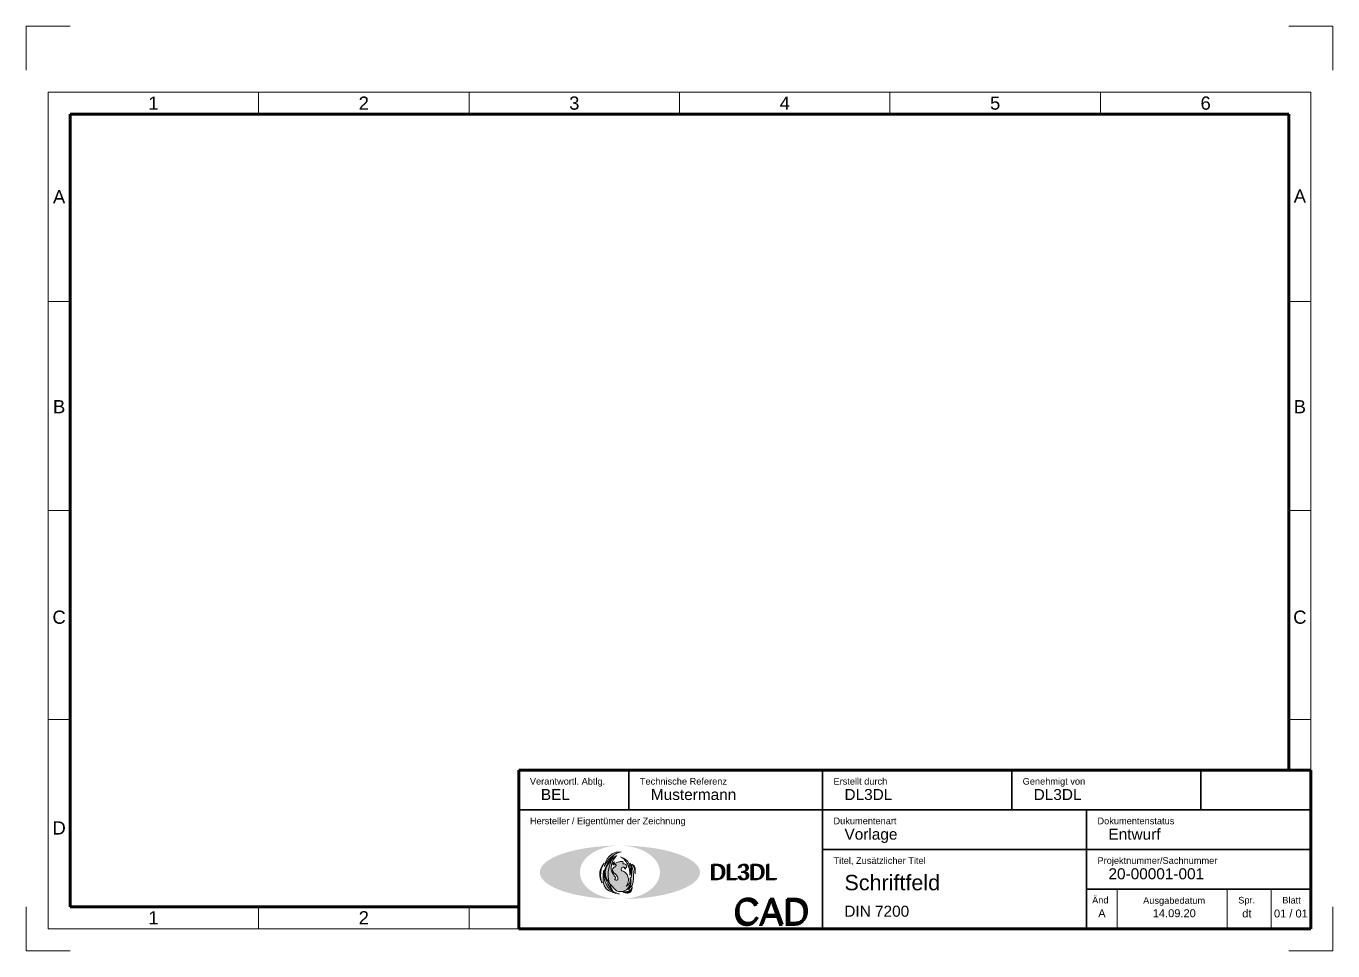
# Model space of a CAD drawing. Header units: millimetres. Extents: x 633 to 4785, y -1154 to 2521.
# Drawn here: x 1342.4 to 1639.4, y -1153.7 to -943.7 of the extents above; entities that cross this region are included whole.
import ezdxf
from ezdxf.enums import TextEntityAlignment as Align

# ---------------------------------------------------------------- set-up
doc = ezdxf.new("R2010")
doc.units = ezdxf.units.MM
doc.header["$LTSCALE"] = 5
doc.linetypes.add('AUSGEZOGEN', pattern=[0])
for name, color, linetype, lineweight, true_color in [('_Blattschnitt', 1, 'Continuous', 5, 0xff0000), ('_PK_0.18mm', 4, 'Continuous', 18, 0x00ffff), ('_PK_0.35mm', 4, 'Continuous', 35, 0x00ffff), ('_PK_0.70mm', 30, 'Continuous', 70, 0xff7f00), ('_PK_Text_ausgefüllt', 3, 'Continuous', 5, 0x00ff00), ('_PK_Text_Vorgabe', 1, 'Continuous', 5, 0xff0000), ('_Raster_0.18mm', 94, 'Continuous', 18, 0x008000), ('_Raster_1.00mm', 5, 'Continuous', 100, 0x0000ff), ('_Raster_Einteilung', 7, 'Continuous', 18, 0x000000), ('_Raster_txt', 7, 'Continuous', 5, 0x000000), ('pfoenix', 5, 'Continuous', 5, 0x0000ff)]:
    doc.layers.add(name, color=color, linetype=linetype, lineweight=lineweight, true_color=true_color)
for name, color, linetype, true_color in [('Logo', 5, 'Continuous', 0x0000ff), ('Logo Text', 1, 'Continuous', 0xff0000), ('Logo_a', 1, 'Continuous', 0xff0000), ('Logo_b', 30, 'Continuous', 0xff7f00), ('Logo_c', 12, 'Continuous', 0xaa0000)]:
    doc.layers.add(name, color=color, linetype=linetype, true_color=true_color)
doc.styles.add('textstyle1003', font='')
doc.styles.add('textstyle1017', font='')
doc.styles.add('textstyle1027', font='')
doc.styles.add('textstyle1040', font='')
doc.styles.add('textstyle1050', font='')
doc.styles.add('textstyle1060', font='')
doc.styles.add('textstyle1070', font='')
doc.styles.add('textstyle1080', font='')
doc.styles.add('textstyle1090', font='')
doc.styles.add('textstyle364', font='')
doc.styles.add('textstyle367', font='')
doc.styles.add('textstyle370', font='')
doc.styles.add('textstyle373', font='')
doc.styles.add('textstyle376', font='')
doc.styles.add('textstyle379', font='')
doc.styles.add('textstyle425', font='')
doc.styles.add('textstyle428', font='')
doc.styles.add('textstyle431', font='')
doc.styles.add('textstyle434', font='')
doc.styles.add('textstyle438', font='')
doc.styles.add('textstyle441', font='')
doc.styles.add('textstyle444', font='')
doc.styles.add('textstyle447', font='')
doc.styles.add('textstyle450', font='')
doc.styles.add('textstyle651', font='')
doc.styles.add('textstyle661', font='')
doc.styles.add('textstyle777', font='')
doc.styles.add('textstyle789', font='')
doc.styles.add('textstyle799', font='')
doc.styles.add('textstyle811', font='')
doc.styles.add('textstyle822', font='')
doc.styles.add('textstyle835', font='')
doc.styles.add('textstyle855', font='')
doc.styles.add('textstyle867', font='')
doc.styles.add('textstyle879', font='')
doc.styles.add('textstyle885', font='')
doc.styles.add('textstyle895', font='')
doc.styles.add('textstyle905', font='')
doc.styles.add('textstyle915', font='')
doc.styles.add('textstyle925', font='')
doc.styles.add('textstyle935', font='')
doc.styles.add('textstyle949', font='')
doc.styles.add('textstyle969', font='')
doc.styles.add('textstyle982', font='')
doc.styles.add('textstyle993', font='')
doc.styles.get('textstyle1003').set_extended_font_data('Arial')
doc.styles.get('textstyle1017').set_extended_font_data('URW Chancery L')
doc.styles.get('textstyle1027').set_extended_font_data('URW Chancery L')
doc.styles.get('textstyle1040').set_extended_font_data('Arial')
doc.styles.get('textstyle1050').set_extended_font_data('Arial')
doc.styles.get('textstyle1060').set_extended_font_data('Arial')
doc.styles.get('textstyle1070').set_extended_font_data('Arial')
doc.styles.get('textstyle1080').set_extended_font_data('Arial')
doc.styles.get('textstyle1090').set_extended_font_data('Arial')
doc.styles.get('textstyle364').set_extended_font_data('Arial')
doc.styles.get('textstyle367').set_extended_font_data('Arial')
doc.styles.get('textstyle370').set_extended_font_data('Arial')
doc.styles.get('textstyle373').set_extended_font_data('Arial')
doc.styles.get('textstyle376').set_extended_font_data('Arial')
doc.styles.get('textstyle379').set_extended_font_data('Arial')
doc.styles.get('textstyle425').set_extended_font_data('Arial')
doc.styles.get('textstyle428').set_extended_font_data('Arial')
doc.styles.get('textstyle431').set_extended_font_data('Arial')
doc.styles.get('textstyle434').set_extended_font_data('Arial')
doc.styles.get('textstyle438').set_extended_font_data('Arial')
doc.styles.get('textstyle441').set_extended_font_data('Arial')
doc.styles.get('textstyle444').set_extended_font_data('Arial')
doc.styles.get('textstyle447').set_extended_font_data('Arial')
doc.styles.get('textstyle450').set_extended_font_data('Arial')
doc.styles.get('textstyle651').set_extended_font_data('URW Chancery L')
doc.styles.get('textstyle661').set_extended_font_data('URW Chancery L')
doc.styles.get('textstyle777').set_extended_font_data('Arial')
doc.styles.get('textstyle789').set_extended_font_data('Arial')
doc.styles.get('textstyle799').set_extended_font_data('Arial')
doc.styles.get('textstyle811').set_extended_font_data('Arial')
doc.styles.get('textstyle822').set_extended_font_data('Arial')
doc.styles.get('textstyle835').set_extended_font_data('Arial')
doc.styles.get('textstyle855').set_extended_font_data('Arial')
doc.styles.get('textstyle867').set_extended_font_data('Arial')
doc.styles.get('textstyle879').set_extended_font_data('Arial')
doc.styles.get('textstyle885').set_extended_font_data('Arial')
doc.styles.get('textstyle895').set_extended_font_data('Arial')
doc.styles.get('textstyle905').set_extended_font_data('Arial')
doc.styles.get('textstyle915').set_extended_font_data('Arial')
doc.styles.get('textstyle925').set_extended_font_data('Arial')
doc.styles.get('textstyle935').set_extended_font_data('Arial')
doc.styles.get('textstyle949').set_extended_font_data('Arial')
doc.styles.get('textstyle969').set_extended_font_data('Arial')
doc.styles.get('textstyle982').set_extended_font_data('Arial')
doc.styles.get('textstyle993').set_extended_font_data('Arial')

msp = doc.modelspace()

# ---------------------------------------------------------------- hatches: boundary and pattern name
at = {"layer": 'Logo_a'}
h = msp.add_hatch(color=256, dxfattribs=at)
edge = h.paths.add_edge_path()
edge.add_ellipse((1477.34, -1135.89), major_axis=(15.17, 0), ratio=0.4, start_angle=0, end_angle=360)
edge = h.paths.add_edge_path()
edge.add_ellipse((1477.34, -1135.89), major_axis=(12.14, 0), ratio=0.5, start_angle=0, end_angle=360)
at = {"layer": 'Logo_b'}
h = msp.add_hatch(color=256, dxfattribs=at)
edge = h.paths.add_edge_path()
edge.add_ellipse((1477.34, -1135.89), major_axis=(12.14, 0), ratio=0.5, start_angle=0, end_angle=360)
edge = h.paths.add_edge_path()
edge.add_ellipse((1477.34, -1135.89), major_axis=(9.1, 0), ratio=0.666667, start_angle=0, end_angle=360)
at = {"layer": 'Logo_c'}
h = msp.add_hatch(color=256, dxfattribs=at)
edge = h.paths.add_edge_path()
edge.add_ellipse((1477.34, -1135.89), major_axis=(15.17, 0), ratio=0.4, start_angle=0, end_angle=360)
edge = h.paths.add_edge_path()
edge.add_ellipse((1477.34, -1135.89), major_axis=(18.21, 0), ratio=0.333333, start_angle=0, end_angle=360)
at = {"layer": 'pfoenix'}
h = msp.add_hatch(color=256, dxfattribs=at)
edge = h.paths.add_edge_path()
edge.add_spline(control_points=[(1477.64, -1131.2), (1474.85, -1131.88), (1473.83, -1134.55), (1473.83, -1134.55)], knot_values=[0, 0, 0, 0, 1, 1, 1, 1], degree=3, periodic=0)
edge.add_spline(control_points=[(1473.83, -1134.55), (1473.86, -1134.35), (1474.24, -1131.21), (1477.64, -1131.2)], knot_values=[0, 0, 0, 0, 1, 1, 1, 1], degree=3, periodic=0)
h = msp.add_hatch(color=256, dxfattribs=at)
edge = h.paths.add_edge_path()
edge.add_spline(control_points=[(1473.79, -1133.79), (1472.11, -1135.39), (1472.92, -1138.07), (1473.28, -1138.25)], knot_values=[0, 0, 0, 0, 1, 1, 1, 1], degree=3, periodic=0)
edge.add_spline(control_points=[(1473.28, -1138.25), (1473.17, -1138.16), (1472.36, -1135.47), (1473.79, -1133.79)], knot_values=[0, 0, 0, 0, 1, 1, 1, 1], degree=3, periodic=0)
h = msp.add_hatch(color=256, dxfattribs=at)
edge = h.paths.add_edge_path()
edge.add_spline(control_points=[(1476.07, -1136.69), (1476.49, -1136.95), (1476.19, -1137.45), (1476.19, -1137.45), (1476.19, -1137.45), (1476.3, -1137.7), (1476.96, -1137.71), (1476.86, -1137.1), (1476.73, -1136.69), (1476.19, -1136.14), (1475.75, -1135.78), (1475.59, -1135.29), (1475.91, -1134.78), (1476.44, -1134.44), (1476.53, -1134.3), (1476.46, -1134.12), (1476.16, -1134.13), (1475.89, -1134.2), (1475.67, -1134.08), (1475.72, -1133.71), (1476.07, -1133.53), (1476.08, -1133.52), (1476.08, -1133.53), (1475.98, -1133.69), (1475.83, -1133.81), (1475.96, -1133.92), (1476.36, -1133.81), (1476.83, -1133.55), (1477.68, -1133.37), (1477.99, -1133.41), (1478.03, -1133.49), (1478.07, -1133.76), (1477.97, -1133.99), (1478.39, -1133.94), (1478.68, -1134.07), (1478.92, -1134.32), (1478.86, -1134.72), (1478.58, -1135.07), (1478.47, -1135.16), (1478.47, -1135.16), (1478.44, -1134.95), (1478.37, -1134.73), (1478.12, -1134.68), (1477.78, -1134.74), (1477.62, -1135.07), (1477.64, -1135.49), (1477.95, -1135.62), (1478.57, -1135.83), (1478.86, -1136.21)], knot_values=[0, 0, 0, 0, 1, 2, 3, 4, 5, 6, 7, 8, 9, 10, 11, 12, 13, 14, 15, 16, 17, 18, 19, 20, 21, 22, 23, 24, 25, 26, 27, 28, 29, 30, 31, 32, 33, 34, 35, 36, 37, 38, 39, 40, 41, 42, 43, 44, 45, 46, 46, 46, 46], degree=3, periodic=0)
edge.add_spline(control_points=[(1478.86, -1136.21), (1479.14, -1136.7), (1479.34, -1137.39), (1479.23, -1138.05), (1478.99, -1138.65), (1478.77, -1139.02), (1478.77, -1139.02), (1479.49, -1138.58), (1479.69, -1137.84), (1479.68, -1137.28), (1479.61, -1137.12), (1479.82, -1137.5), (1479.85, -1138.17), (1479.71, -1138.59), (1479.13, -1139.67), (1478.52, -1140.07), (1477.83, -1140.26), (1477, -1140.27), (1476.48, -1140.01), (1476.48, -1140.01), (1476.48, -1140.01)], knot_values=[0, 0, 0, 0, 1, 2, 3, 4, 5, 6, 7, 8, 9, 10, 11, 12, 13, 14, 15, 16, 17, 18, 18, 18, 18], degree=3, periodic=0)
edge.add_spline(control_points=[(1476.48, -1140.01), (1476.48, -1140.01), (1476.42, -1140.05), (1472.36, -1135.39), (1476.56, -1132.03)], knot_values=[0, 0, 0, 0, 1, 2, 2, 2, 2], degree=3, periodic=0)
edge.add_spline(control_points=[(1476.56, -1132.03), (1474.72, -1134.43), (1476.07, -1136.69), (1476.07, -1136.69), (1476.07, -1136.69), (1476.07, -1136.69), (1476.07, -1136.69)], knot_values=[0, 0, 0, 0, 1, 2, 3, 4, 4, 4, 4], degree=3, periodic=0)
h = msp.add_hatch(color=256, dxfattribs=at)
edge = h.paths.add_edge_path()
edge.add_spline(control_points=[(1475.94, -1131.96), (1473.86, -1136.01), (1475.8, -1140.23), (1475.79, -1140.25), (1475.79, -1140.25), (1472.78, -1135.95), (1475.94, -1131.96), (1475.94, -1131.96), (1475.94, -1131.96)], knot_values=[0, 0, 0, 0, 1, 2, 3, 4, 5, 6, 6, 6, 6], degree=3, periodic=0)
h = msp.add_hatch(color=256, dxfattribs=at)
edge = h.paths.add_edge_path()
edge.add_spline(control_points=[(1479.49, -1135.18), (1479.55, -1135.52), (1479.59, -1135.79), (1479.62, -1136.21), (1479.63, -1136.54), (1479.62, -1136.54), (1479.62, -1136.54), (1479.77, -1136.09), (1479.77, -1135.57), (1479.66, -1134.63), (1479.36, -1133.77), (1479.11, -1133.35), (1478.4, -1132.77), (1477.45, -1132.35), (1477.45, -1132.35), (1477.45, -1132.35)], knot_values=[0, 0, 0, 0, 1, 2, 3, 4, 5, 6, 7, 8, 9, 10, 11, 12, 13, 13, 13, 13], degree=3, periodic=0)
edge.add_spline(control_points=[(1477.45, -1132.35), (1478.02, -1132.64), (1478.34, -1132.97), (1478.68, -1133.4), (1479.02, -1133.85), (1479.35, -1134.57), (1479.49, -1135.18)], knot_values=[0, 0, 0, 0, 1, 2, 3, 4, 4, 4, 4], degree=3, periodic=0)
h = msp.add_hatch(color=256, dxfattribs=at)
edge = h.paths.add_edge_path()
edge.add_spline(control_points=[(1480.4, -1137.44), (1480.37, -1137.97), (1480.21, -1138.69), (1479.98, -1139.09), (1479.48, -1139.56), (1479.2, -1139.83), (1479.19, -1139.83), (1479.4, -1139.47), (1479.68, -1139.02), (1479.84, -1138.59), (1479.85, -1138.17), (1479.66, -1137.21)], knot_values=[0, 0, 0, 0, 1, 2, 3, 4, 5, 6, 7, 8, 9, 9, 9, 9], degree=3, periodic=0)
edge.add_spline(control_points=[(1479.66, -1137.21), (1479.93, -1137.07), (1479.98, -1136.78), (1480.01, -1135.89), (1479.96, -1135.1), (1479.94, -1134.67), (1479.67, -1133.81), (1479.5, -1133.7), (1479.98, -1134.31), (1480.13, -1134.73), (1480.3, -1135.32), (1480.38, -1135.9), (1480.42, -1136.7), (1480.4, -1137.44)], knot_values=[0, 0, 0, 0, 1, 2, 3, 4, 5, 6, 7, 8, 9, 10, 11, 11, 11, 11], degree=3, periodic=0)
h = msp.add_hatch(color=256, dxfattribs=at)
edge = h.paths.add_edge_path()
edge.add_spline(control_points=[(1480.77, -1136.23), (1480.76, -1135.67), (1480.69, -1135.31), (1480.6, -1134.89), (1480.43, -1134.55), (1480.06, -1134.02), (1480.06, -1134.02), (1480.06, -1134.02)], knot_values=[0, 0, 0, 0, 1, 2, 3, 4, 5, 5, 5, 5], degree=3, periodic=0)
edge.add_spline(control_points=[(1480.06, -1134.02), (1480.94, -1134.45), (1480.77, -1136.23), (1480.77, -1136.23), (1480.77, -1136.23)], knot_values=[0, 0, 0, 0, 1, 2, 2, 2, 2], degree=3, periodic=0)
h = msp.add_hatch(color=256, dxfattribs=at)
edge = h.paths.add_edge_path()
edge.add_spline(control_points=[(1473.59, -1135.47), (1473.69, -1139.44), (1477.15, -1140.81), (1477.15, -1140.81), (1477.15, -1140.81), (1473.27, -1139.85), (1473.62, -1135.52), (1473.62, -1135.52), (1473.59, -1135.47)], knot_values=[0, 0, 0, 0, 1, 2, 3, 4, 5, 6, 6, 6, 6], degree=3, periodic=0)
h = msp.add_hatch(color=256, dxfattribs=at)
edge = h.paths.add_edge_path()
edge.add_spline(control_points=[(1478.25, -1140.44), (1478.62, -1140.59), (1479.25, -1140.6), (1479.59, -1140.51), (1479.9, -1140.16), (1480.09, -1139.69), (1480.12, -1139.33), (1480.15, -1139.17), (1480.15, -1139.17), (1480.15, -1139.17), (1480.03, -1139.49), (1479.93, -1139.6), (1479.68, -1139.91), (1479.41, -1140.09), (1479.15, -1140.2), (1478.76, -1140.32), (1478.38, -1140.35), (1478.25, -1140.35), (1478.11, -1140.34), (1478.11, -1140.35), (1478.11, -1140.35), (1478.19, -1140.41), (1478.25, -1140.44), (1478.25, -1140.44), (1478.25, -1140.44)], knot_values=[0, 0, 0, 0, 1, 2, 3, 4, 5, 6, 7, 8, 9, 10, 11, 12, 13, 14, 15, 16, 17, 18, 19, 20, 21, 22, 22, 22, 22], degree=3, periodic=0)

# ---------------------------------------------------------------- linework, layer by layer
at = {"layer": '_Blattschnitt'}
for p, q in [((1352.38, -943.71), (1342.38, -943.71)), ((1342.38, -943.71), (1342.38, -953.71)), ((1639.38, -943.71), (1629.38, -943.71)), ((1639.38, -953.71), (1639.38, -943.71)), ((1342.38, -1143.71), (1342.38, -1153.71)), ((1639.38, -1153.71), (1639.38, -1143.71)), ((1342.38, -1153.71), (1352.38, -1153.71)), ((1629.38, -1153.71), (1639.38, -1153.71))]:
    msp.add_line(p, q, dxfattribs=at)
at = {"layer": '_PK_0.18mm', "linetype": 'AUSGEZOGEN', "lineweight": 18}
for p, q in [((1590.38, -1148.71), (1590.38, -1139.71)), ((1615.38, -1148.71), (1615.38, -1139.71)), ((1625.38, -1148.71), (1625.38, -1139.71))]:
    msp.add_line(p, q, dxfattribs=at)
at = {"layer": '_PK_0.35mm', "linetype": 'AUSGEZOGEN'}
for p, q in [((1479.38, -1121.71), (1479.38, -1112.71)), ((1523.38, -1148.71), (1523.38, -1112.71)), ((1566.38, -1121.71), (1566.38, -1112.71)), ((1609.38, -1121.71), (1609.38, -1112.71)), ((1454.38, -1121.71), (1634.38, -1121.71)), ((1583.38, -1148.71), (1583.38, -1121.71)), ((1523.38, -1130.71), (1634.38, -1130.71)), ((1583.38, -1139.71), (1634.38, -1139.71))]:
    msp.add_line(p, q, dxfattribs=at)
at = {"layer": '_PK_0.70mm', "linetype": 'AUSGEZOGEN', "lineweight": 70}
for p, q in [((1454.38, -1112.71), (1634.38, -1112.71)), ((1454.38, -1148.71), (1454.38, -1112.71)), ((1634.38, -1148.71), (1634.38, -1112.71)), ((1454.38, -1148.71), (1634.38, -1148.71))]:
    msp.add_line(p, q, dxfattribs=at)
at = {"layer": '_Raster_0.18mm', "linetype": 'AUSGEZOGEN', "lineweight": 18}
for p, q in [((1347.38, -958.71), (1347.38, -1148.71)), ((1634.38, -958.71), (1347.38, -958.71)), ((1634.38, -1148.71), (1634.38, -958.71)), ((1347.38, -1148.71), (1454.38, -1148.71))]:
    msp.add_line(p, q, dxfattribs=at)
at = {"layer": '_Raster_1.00mm', "linetype": 'AUSGEZOGEN', "lineweight": 100}
for p, q in [((1352.38, -1143.71), (1352.38, -963.71)), ((1629.38, -963.71), (1352.38, -963.71)), ((1629.38, -1112.71), (1629.38, -963.71)), ((1352.38, -1143.71), (1454.38, -1143.71))]:
    msp.add_line(p, q, dxfattribs=at)
at = {"layer": '_Raster_Einteilung'}
for p, q in [((1395.22, -958.71), (1395.22, -963.71)), ((1443.05, -958.71), (1443.05, -963.71)), ((1490.88, -958.71), (1490.88, -963.71)), ((1538.72, -958.71), (1538.72, -963.71)), ((1586.55, -958.71), (1586.55, -963.71)), ((1352.38, -1006.21), (1347.38, -1006.21)), ((1634.38, -1006.21), (1629.38, -1006.21)), ((1352.38, -1053.71), (1347.38, -1053.71)), ((1634.38, -1053.71), (1629.38, -1053.71)), ((1352.38, -1101.21), (1347.38, -1101.21)), ((1634.38, -1101.21), (1629.38, -1101.21)), ((1395.22, -1143.71), (1395.22, -1148.71)), ((1443.05, -1143.71), (1443.05, -1148.71))]:
    msp.add_line(p, q, dxfattribs=at)
at = {"layer": 'pfoenix'}
for points in [[(1477.64, -1131.2), (1474.24, -1131.21), (1473.86, -1134.35), (1473.83, -1134.55)], [(1477.64, -1131.2), (1474.85, -1131.88), (1473.83, -1134.55), (1473.83, -1134.55)], [(1473.79, -1133.79), (1472.11, -1135.39), (1472.92, -1138.07), (1473.28, -1138.25)], [(1476.56, -1132.03), (1472.36, -1135.39), (1476.42, -1140.05), (1476.48, -1140.01), (1476.48, -1140.01)], [(1473.79, -1133.79), (1472.36, -1135.47), (1473.17, -1138.16), (1473.28, -1138.25)], [(1475.94, -1131.96), (1473.86, -1136.01), (1475.8, -1140.23), (1475.79, -1140.25), (1475.79, -1140.25), (1472.78, -1135.95), (1475.94, -1131.96), (1475.94, -1131.96), (1475.94, -1131.96)], [(1476.56, -1132.03), (1474.72, -1134.43), (1476.07, -1136.69), (1476.07, -1136.69), (1476.07, -1136.69), (1476.07, -1136.69), (1476.07, -1136.69)], [(1476.07, -1136.69), (1476.49, -1136.95), (1476.19, -1137.45), (1476.19, -1137.45), (1476.19, -1137.45), (1476.3, -1137.7), (1476.96, -1137.71), (1476.86, -1137.1), (1476.73, -1136.69), (1476.19, -1136.14), (1475.75, -1135.78), (1475.59, -1135.29), (1475.91, -1134.78), (1476.44, -1134.44), (1476.53, -1134.3), (1476.46, -1134.12), (1476.16, -1134.13), (1475.89, -1134.2), (1475.67, -1134.08), (1475.72, -1133.71), (1476.07, -1133.53), (1476.08, -1133.52), (1476.08, -1133.53), (1475.98, -1133.69), (1475.83, -1133.81), (1475.96, -1133.92), (1476.36, -1133.81), (1476.83, -1133.55), (1477.68, -1133.37), (1477.99, -1133.41), (1478.03, -1133.49), (1478.07, -1133.76), (1477.97, -1133.99), (1478.39, -1133.94), (1478.68, -1134.07), (1478.92, -1134.32), (1478.86, -1134.72), (1478.58, -1135.07), (1478.47, -1135.16), (1478.47, -1135.16), (1478.44, -1134.95), (1478.37, -1134.73), (1478.12, -1134.68), (1477.78, -1134.74), (1477.62, -1135.07), (1477.64, -1135.49), (1477.95, -1135.62), (1478.57, -1135.83), (1478.86, -1136.21)], [(1477.45, -1132.35), (1478.02, -1132.64), (1478.34, -1132.97), (1478.68, -1133.4), (1479.02, -1133.85), (1479.35, -1134.57), (1479.49, -1135.18)], [(1479.49, -1135.18), (1479.55, -1135.52), (1479.59, -1135.79), (1479.62, -1136.21), (1479.63, -1136.54), (1479.62, -1136.54), (1479.62, -1136.54), (1479.77, -1136.09), (1479.77, -1135.57), (1479.66, -1134.63), (1479.36, -1133.77), (1479.11, -1133.35), (1478.4, -1132.77), (1477.45, -1132.35), (1477.45, -1132.35), (1477.45, -1132.35)], [(1479.66, -1137.21), (1479.93, -1137.07), (1479.98, -1136.78), (1480.01, -1135.89), (1479.96, -1135.1), (1479.94, -1134.67), (1479.67, -1133.81), (1479.5, -1133.7), (1479.98, -1134.31), (1480.13, -1134.73), (1480.3, -1135.32), (1480.38, -1135.9), (1480.42, -1136.7), (1480.4, -1137.44)], [(1480.06, -1134.02), (1480.94, -1134.45), (1480.77, -1136.23), (1480.77, -1136.23), (1480.77, -1136.23)], [(1480.77, -1136.23), (1480.76, -1135.67), (1480.69, -1135.31), (1480.6, -1134.89), (1480.43, -1134.55), (1480.06, -1134.02), (1480.06, -1134.02), (1480.06, -1134.02)], [(1473.59, -1135.47), (1473.69, -1139.44), (1477.15, -1140.81), (1477.15, -1140.81), (1477.15, -1140.81), (1473.27, -1139.85), (1473.62, -1135.52), (1473.62, -1135.52), (1473.59, -1135.47)], [(1478.86, -1136.21), (1479.14, -1136.7), (1479.34, -1137.39), (1479.23, -1138.05), (1478.99, -1138.65), (1478.77, -1139.02), (1478.77, -1139.02), (1479.49, -1138.58), (1479.69, -1137.84), (1479.68, -1137.28), (1479.61, -1137.12), (1479.82, -1137.5), (1479.85, -1138.17), (1479.71, -1138.59), (1479.13, -1139.67), (1478.52, -1140.07), (1477.83, -1140.26), (1477, -1140.27), (1476.48, -1140.01), (1476.48, -1140.01), (1476.48, -1140.01)], [(1480.4, -1137.44), (1480.37, -1137.97), (1480.21, -1138.69), (1479.98, -1139.09), (1479.48, -1139.56), (1479.2, -1139.83), (1479.19, -1139.83), (1479.4, -1139.47), (1479.68, -1139.02), (1479.84, -1138.59), (1479.85, -1138.17), (1479.66, -1137.21)], [(1478.25, -1140.44), (1478.62, -1140.59), (1479.25, -1140.6), (1479.59, -1140.51), (1479.9, -1140.16), (1480.09, -1139.69), (1480.12, -1139.33), (1480.15, -1139.17), (1480.15, -1139.17), (1480.15, -1139.17), (1480.03, -1139.49), (1479.93, -1139.6), (1479.68, -1139.91), (1479.41, -1140.09), (1479.15, -1140.2), (1478.76, -1140.32), (1478.38, -1140.35), (1478.25, -1140.35), (1478.11, -1140.34), (1478.11, -1140.35), (1478.11, -1140.35), (1478.19, -1140.41), (1478.25, -1140.44), (1478.25, -1140.44), (1478.25, -1140.44)]]:
    msp.add_open_spline(points, degree=3, dxfattribs=at)

# ---------------------------------------------------------------- texts
at = {"layer": '_PK_Text_ausgefüllt', "linetype": 'AUSGEZOGEN', "lineweight": 5}
for s, height, style, p in [('BEL', 2.5, 'textstyle1060', (1459.38, -1118.21)), ('Mustermann', 2.5, 'textstyle1070', (1484.38, -1118.21)), ('DL3DL', 2.5, 'textstyle1040', (1528.38, -1118.21)), ('DL3DL', 2.5, 'textstyle1050', (1571.38, -1118.21)), ('Vorlage', 2.5, 'textstyle1090', (1528.38, -1127.21)), ('Entwurf', 2.5, 'textstyle1080', (1588.38, -1127.21)), ('Schriftfeld', 3.5, 'textstyle925', (1528.38, -1138.21)), ('20-00001-001', 2.5, 'textstyle915', (1588.38, -1136.21)), ('DIN 7200', 2.5, 'textstyle935', (1528.34, -1144.71))]:
    msp.add_text(s, height=height, dxfattribs=dict(at, style=style)).set_placement(p, align=Align.MIDDLE_LEFT)
for s, style, p in [('A', 'textstyle905', (1586.89, -1145.2)), ('14.09.20', 'textstyle895', (1603.34, -1145.17)), ('dt', 'textstyle885', (1619.84, -1145.23)), ('01 / 01', 'textstyle1003', (1629.84, -1145.23))]:
    msp.add_text(s, height=1.8, dxfattribs=dict(at, style=style)).set_placement(p, align=Align.MIDDLE_CENTER)
at = {"layer": '_PK_Text_Vorgabe', "linetype": 'AUSGEZOGEN', "lineweight": 5}
for s, style, p in [('Verantwortl. Abtlg.', 'textstyle993', (1456.88, -1115.21)), ('Technische Referenz', 'textstyle982', (1481.88, -1115.21)), ('Erstellt durch', 'textstyle969', (1525.88, -1115.21)), ('Genehmigt von', 'textstyle822', (1568.88, -1115.21)), ('Hersteller / Eigentümer der Zeichnung', 'textstyle835', (1456.88, -1124.21)), ('Dukumentenart', 'textstyle949', (1525.88, -1124.21)), ('Dokumentenstatus', 'textstyle811', (1585.88, -1124.21)), ('Titel, Zusätzlicher Titel', 'textstyle799', (1525.88, -1133.21)), ('Projektnummer/Sachnummer', 'textstyle879', (1585.88, -1133.21)), ('Änd', 'textstyle867', (1584.67, -1142.2)), ('Ausgabedatum', 'textstyle855', (1596.26, -1142.28)), ('Spr.', 'textstyle789', (1617.88, -1142.21)), ('Blatt', 'textstyle777', (1627.88, -1142.21))]:
    msp.add_text(s, height=1.5, dxfattribs=dict(at, style=style)).set_placement(p, align=Align.MIDDLE_LEFT)
at = {"layer": '_Raster_txt', "char_height": 3, "attachment_point": 5}
for s, insert, style in [('1', (1371.3, -961.21), 'textstyle447'), ('2', (1419.13, -961.21), 'textstyle450'), ('3', (1466.97, -961.21), 'textstyle364'), ('4', (1514.8, -961.21), 'textstyle367'), ('5', (1562.63, -961.21), 'textstyle370'), ('6', (1610.47, -961.21), 'textstyle373'), ('A', (1349.88, -982.46), 'textstyle425'), ('A', (1631.88, -982.3), 'textstyle438'), ('B', (1349.88, -1030.13), 'textstyle428'), ('B', (1631.88, -1030.13), 'textstyle441'), ('C', (1349.88, -1077.96), 'textstyle431'), ('C', (1631.88, -1077.96), 'textstyle444'), ('D', (1349.88, -1125.8), 'textstyle434'), ('1', (1371.3, -1146.21), 'textstyle376'), ('2', (1419.13, -1146.21), 'textstyle379')]:
    msp.add_mtext(s, dxfattribs=dict(at, insert=insert, style=style))
at = {"layer": 'Logo', "attachment_point": 5}
for s, insert, char_height, style in [('DL3DL\\P', (1505.25, -1135.89), 3.641, 'textstyle651'), ('CAD\\P', (1511.63, -1145.05), 6.069, 'textstyle1017')]:
    msp.add_mtext(s, dxfattribs=dict(at, insert=insert, char_height=char_height, style=style))
at = {"layer": 'Logo Text', "attachment_point": 5}
for s, insert, char_height, style in [('DL3DL\\P', (1505.61, -1135.78), 3.641, 'textstyle661'), ('CAD\\P', (1511.91, -1144.72), 6.069, 'textstyle1027')]:
    msp.add_mtext(s, dxfattribs=dict(at, insert=insert, char_height=char_height, style=style))

doc.saveas('drawing.dxf')
